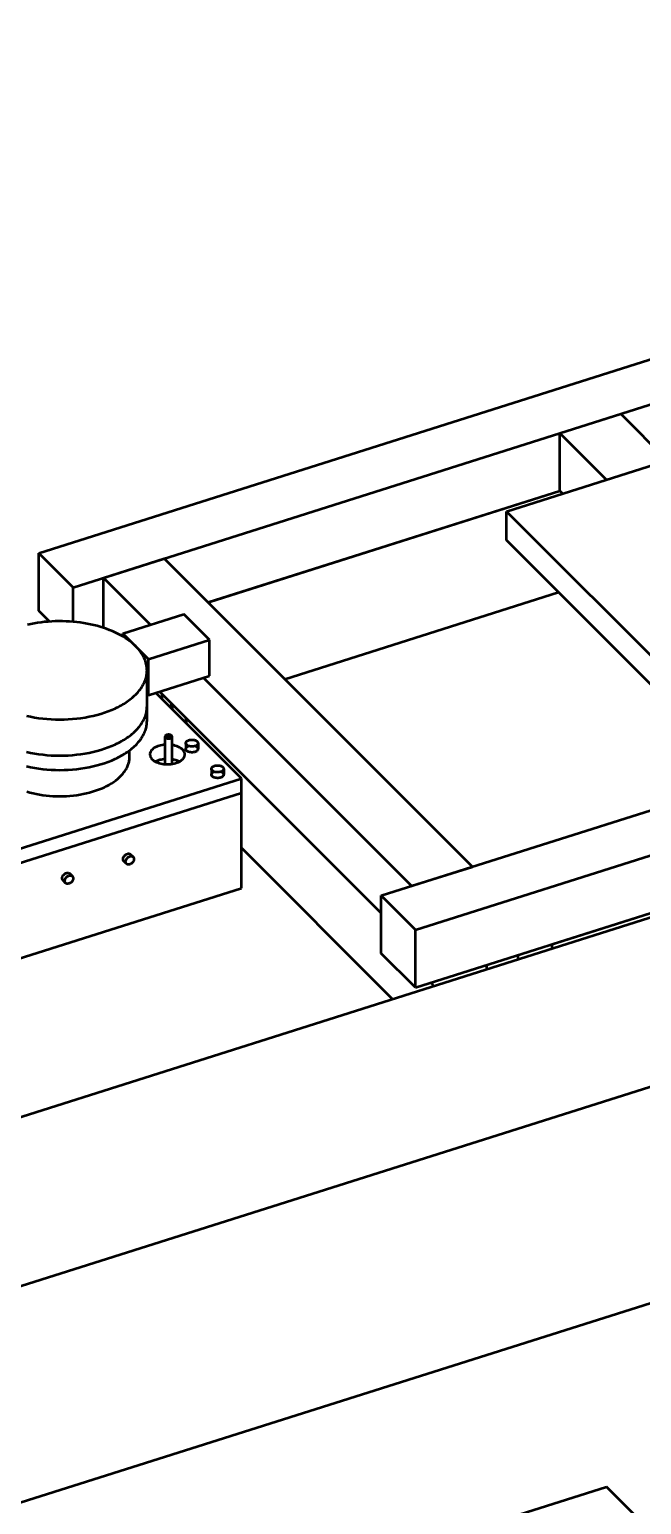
# Model space of a CAD drawing. Header units: millimetres. Extents: x 0 to 1800, y -680 to 297.
# Drawn here: x 324.63 to 330.96, y 106.48 to 121.73 of the extents above; entities that cross this region are included whole.
import ezdxf

# ---------------------------------------------------------------- set-up
doc = ezdxf.new("R2010")
doc.units = ezdxf.units.MM
doc.layers.add('OUTLINE', color=7, linetype='Continuous', lineweight=50)

# ---------------------------------------------------------------- blocks, each defined once
blk = doc.blocks.new('D-01_R03_1of1')
at = {"layer": 'OUTLINE'}
for p, q in [((319.74256, 108.96365), (380.16338, 128.09236)), ((319.74256, 107.21519), (381.49081, 126.76415)), ((297.95147, 98.0783), (381.49081, 124.52613)), ((324.73106, 116.31286), (335.42913, 119.69978)), ((325.08504, 115.95867), (333.4547, 118.60844)), ((330.11942, 117.55252), (330.74872, 117.75175)), ((331.23013, 117.27005), (330.74872, 117.75175)), ((329.56879, 116.74408), (332.71528, 117.74024)), ((330.60084, 117.07082), (330.11942, 117.55252)), ((330.11942, 116.95571), (330.11942, 117.55252)), ((326.48208, 115.80416), (330.11942, 116.95571)), ((326.50096, 115.81014), (330.11942, 116.95571)), ((330.14774, 116.92738), (330.11942, 116.95571)), ((331.33869, 114.97315), (329.56879, 116.74408)), ((329.56879, 116.44568), (329.56879, 116.74408)), ((331.33869, 114.67474), (329.56879, 116.44568)), ((325.08504, 115.95867), (324.73106, 116.31286)), ((324.73106, 115.71606), (324.73106, 116.31286)), ((325.39969, 116.05829), (326.02898, 116.25752)), ((329.21481, 113.06983), (326.02898, 116.25752)), ((328.27086, 112.77099), (338.96893, 116.1579)), ((325.08504, 115.60211), (325.08504, 115.95867)), ((325.8857, 115.57199), (325.39969, 116.05829)), ((325.39969, 115.53965), (325.39969, 116.05829)), ((326.50096, 115.78527), (326.50096, 115.81014)), ((327.27499, 115.01078), (330.10684, 115.90732)), ((328.62484, 112.4168), (339.32291, 115.80372)), ((324.84244, 115.6046), (324.73106, 115.71606)), ((325.60126, 115.48194), (326.23056, 115.68117)), ((326.49604, 115.41553), (326.23056, 115.68117)), ((325.86674, 115.2163), (325.60126, 115.48194)), ((325.60126, 115.45021), (325.60126, 115.48194)), ((325.86674, 115.2163), (326.49604, 115.41553)), ((326.49604, 115.04252), (326.49604, 115.41553)), ((325.86674, 114.84329), (325.86674, 115.2163)), ((328.62484, 111.82), (339.32291, 115.20691)), ((325.84991, 114.72708), (325.84991, 115.10008)), ((325.86674, 114.84329), (326.49604, 115.04252)), ((328.58551, 112.8706), (326.43437, 115.023)), ((325.86674, 114.84329), (325.84991, 114.86014)), ((326.82544, 113.9835), (325.94226, 114.8672)), ((328.27086, 112.58863), (325.98128, 114.87955)), ((326.00666, 114.81314), (326.00666, 114.85415)), ((325.84991, 114.57787), (325.84991, 114.72708)), ((326.11496, 114.6944), (326.11496, 114.74579)), ((330.04076, 112.26826), (337.90699, 114.75864)), ((326.03713, 114.13014), (326.03713, 114.41537)), ((326.10933, 114.13308), (326.10933, 114.41537)), ((325.6694, 114.20487), (325.6694, 114.27309)), ((326.25096, 114.34756), (326.25096, 114.28788)), ((326.37731, 114.34756), (326.37731, 114.28788)), ((326.16664, 114.16193), (326.16924, 114.16275)), ((326.17582, 114.15275), (326.16664, 114.16193)), ((326.16664, 114.14873), (326.16664, 114.16193)), ((326.51644, 114.08192), (326.51644, 114.02224)), ((326.6428, 114.08192), (326.6428, 114.02224)), ((324.30825, 113.18658), (326.82544, 113.9835)), ((326.82544, 113.8343), (326.82544, 113.9835)), ((324.30825, 113.03738), (326.82544, 113.8343)), ((326.82544, 112.84957), (326.82544, 113.8343)), ((325.70716, 113.17087), (325.68062, 113.19743)), ((328.38787, 111.70068), (326.82544, 113.26402)), ((325.63694, 113.10069), (325.61039, 113.12725)), ((328.58551, 112.8706), (329.21481, 113.06983)), ((325.00765, 112.90146), (324.9811, 112.92802)), ((325.07787, 112.97164), (325.05132, 112.9982)), ((324.30825, 112.05265), (326.82544, 112.84957)), ((328.62484, 112.4168), (328.27086, 112.77099)), ((328.27086, 112.17418), (328.27086, 112.77099)), ((328.62484, 111.82), (328.62484, 112.4168)), ((330.04076, 112.22397), (330.04076, 112.26826)), ((328.62484, 111.82), (328.27086, 112.17418)), ((329.68678, 112.1119), (329.68678, 112.1562)), ((329.36596, 112.01033), (329.36596, 112.05463)), ((326.66811, 105.4143), (330.60123, 106.65949)), ((333.25608, 104.00308), (330.60123, 106.65949))]:
    blk.add_line(p, q, dxfattribs=at)
for points in [[(325.734, 115.34912), (325.71516, 115.36709), (325.69503, 115.38461), (325.67364, 115.40165), (325.65102, 115.41819), (325.62721, 115.43418), (325.60226, 115.44962), (325.5762, 115.46446), (325.54908, 115.47869), (325.52095, 115.49228), (325.49185, 115.5052), (325.46182, 115.51745), (325.43093, 115.52899), (325.39923, 115.5398), (325.36676, 115.54988), (325.33359, 115.55919), (325.29976, 115.56773), (325.26534, 115.57548), (325.23038, 115.58243), (325.19494, 115.58857), (325.15909, 115.59388), (325.12288, 115.59835), (325.08637, 115.60199), (325.04963, 115.60478), (325.01271, 115.60672), (324.97569, 115.6078), (324.93862, 115.60803), (324.90156, 115.60739), (324.86458, 115.60591), (324.82774, 115.60357), (324.7911, 115.60038), (324.75473, 115.59634), (324.71868, 115.59147), (324.68301, 115.58577), (324.64779, 115.57925), (324.61308, 115.57192)], [(325.84991, 115.10008), (325.84944, 115.11634), (325.84806, 115.13259), (325.84575, 115.14881), (325.84251, 115.16497), (325.83836, 115.18107), (325.8333, 115.19708), (325.82732, 115.213), (325.82045, 115.2288), (325.81268, 115.24447), (325.80402, 115.25999), (325.79449, 115.27534), (325.78408, 115.29052), (325.77282, 115.3055), (325.76071, 115.32027), (325.74776, 115.33481), (325.734, 115.34912)], [(324.60199, 114.63078), (324.64332, 114.6218), (324.68539, 114.61398), (324.72808, 114.60733), (324.7713, 114.60187), (324.81495, 114.59761), (324.85891, 114.59456), (324.90309, 114.59272), (324.94738, 114.59211), (324.99166, 114.59272), (325.03584, 114.59456), (325.07981, 114.59761), (325.12345, 114.60187), (325.16667, 114.60733), (325.20937, 114.61398), (325.25143, 114.6218), (325.29276, 114.63078), (325.33326, 114.64088), (325.37283, 114.65209), (325.41137, 114.66438), (325.4488, 114.67772), (325.48501, 114.69207), (325.51994, 114.70741), (325.53689, 114.71544), (325.55348, 114.7237), (325.56971, 114.73218), (325.58556, 114.74089), (325.60103, 114.74981), (325.61611, 114.75895), (325.63078, 114.76829), (325.64504, 114.77783), (325.65888, 114.78756), (325.6723, 114.79748), (325.68527, 114.80759), (325.6978, 114.81787), (325.70988, 114.82832), (325.7215, 114.83893), (325.73266, 114.8497), (325.74334, 114.86062), (325.75354, 114.87169), (325.76325, 114.88289), (325.77248, 114.89423), (325.78121, 114.90569), (325.78943, 114.91726), (325.79715, 114.92895), (325.80435, 114.94074), (325.81104, 114.95262), (325.81721, 114.9646), (325.82286, 114.97665), (325.82798, 114.98878), (325.83257, 115.00098), (325.83662, 115.01324), (325.84014, 115.02554), (325.84312, 115.0379), (325.84556, 115.05029), (325.84746, 115.06271), (325.84882, 115.07515), (325.84964, 115.08761), (325.84991, 115.10008)], [(325.94658, 114.86288), (325.95439, 114.87104)], [(324.60199, 114.25777), (324.64332, 114.2488), (324.68539, 114.24098), (324.72808, 114.23433), (324.7713, 114.22887), (324.81495, 114.2246), (324.85891, 114.22155), (324.90309, 114.21972), (324.94738, 114.21911), (324.99166, 114.21972), (325.03584, 114.22155), (325.07981, 114.2246), (325.12345, 114.22887), (325.16667, 114.23433), (325.20937, 114.24098), (325.25143, 114.2488), (325.29276, 114.25777), (325.33326, 114.26788), (325.37283, 114.27909), (325.41137, 114.29138), (325.4488, 114.30471), (325.48501, 114.31907), (325.51994, 114.33441), (325.53689, 114.34244), (325.55348, 114.3507), (325.56971, 114.35918), (325.58556, 114.36789), (325.60103, 114.37681), (325.61611, 114.38594), (325.63078, 114.39528), (325.64504, 114.40482), (325.65888, 114.41456), (325.6723, 114.42448), (325.68527, 114.43458), (325.6978, 114.44486), (325.70988, 114.45531), (325.7215, 114.46593), (325.73266, 114.4767), (325.74334, 114.48762), (325.75354, 114.49869), (325.76325, 114.50989), (325.77248, 114.52123), (325.78121, 114.53268), (325.78943, 114.54426), (325.79715, 114.55595), (325.80435, 114.56774), (325.81104, 114.57962), (325.81721, 114.59159), (325.82286, 114.60365), (325.82798, 114.61578), (325.83257, 114.62798), (325.83662, 114.64023), (325.84014, 114.65254), (325.84312, 114.6649), (325.84556, 114.67729), (325.84746, 114.68971), (325.84882, 114.70215), (325.84964, 114.71461), (325.84991, 114.72708)], [(326.00632, 114.8031), (326.00666, 114.81314)], [(326.09027, 114.7191), (326.0948, 114.728), (326.09888, 114.73697), (326.10251, 114.746), (326.10568, 114.75508)], [(324.60199, 114.10857), (324.64332, 114.0996), (324.68539, 114.09178), (324.72808, 114.08513), (324.7713, 114.07967), (324.81495, 114.0754), (324.85891, 114.07235), (324.90309, 114.07052), (324.94738, 114.0699), (324.99166, 114.07052), (325.03584, 114.07235), (325.07981, 114.0754), (325.12345, 114.07967), (325.16667, 114.08513), (325.20937, 114.09178), (325.25143, 114.0996), (325.29276, 114.10857), (325.33326, 114.11868), (325.37283, 114.12989), (325.41137, 114.14217), (325.4488, 114.15551), (325.48501, 114.16987), (325.51994, 114.18521), (325.53689, 114.19324), (325.55348, 114.20149), (325.56971, 114.20998), (325.58556, 114.21869), (325.60103, 114.22761), (325.61611, 114.23674), (325.63078, 114.24608), (325.64504, 114.25562), (325.65888, 114.26536), (325.6723, 114.27528), (325.68527, 114.28538), (325.6978, 114.29566), (325.70988, 114.30611), (325.7215, 114.31673), (325.73266, 114.3275), (325.74334, 114.33842), (325.75354, 114.34949), (325.76325, 114.36069), (325.77248, 114.37202), (325.78121, 114.38348), (325.78943, 114.39506), (325.79715, 114.40674), (325.80435, 114.41853), (325.81104, 114.43042), (325.81721, 114.44239), (325.82286, 114.45445), (325.82798, 114.46658), (325.83257, 114.47877), (325.83662, 114.49103), (325.84014, 114.50334), (325.84312, 114.51569), (325.84556, 114.52808), (325.84746, 114.54051), (325.84882, 114.55295), (325.84964, 114.56541), (325.84991, 114.57787)], [(326.2593, 114.54997), (326.25843, 114.5653), (326.25653, 114.5806), (326.2536, 114.59584), (326.24965, 114.61102)], [(326.1047, 114.42533), (326.10138, 114.42809), (326.0973, 114.43051), (326.09257, 114.43253), (326.08733, 114.43408), (326.0817, 114.43512), (326.07584, 114.43563), (326.06992, 114.4356), (326.06408, 114.43502), (326.05849, 114.43392), (326.0533, 114.43231), (326.04865, 114.43025), (326.04465, 114.42778), (326.04143, 114.42498), (326.03906, 114.42193), (326.03762, 114.41869), (326.03713, 114.41537)], [(326.03713, 114.41537), (326.03782, 114.41141), (326.03988, 114.40759), (326.04321, 114.40408), (326.0477, 114.401), (326.05317, 114.39847), (326.05942, 114.3966), (326.06619, 114.39544), (326.07323, 114.39505), (326.08027, 114.39544), (326.08705, 114.3966), (326.09329, 114.39847), (326.09876, 114.401), (326.10325, 114.40408), (326.10658, 114.40759), (326.10864, 114.41141), (326.10933, 114.41537)], [(326.08896, 114.42035), (326.08527, 114.42294), (326.08028, 114.42472), (326.07454, 114.4255), (326.06866, 114.4252), (326.06327, 114.42384), (326.05894, 114.42158), (326.05733, 114.42018), (326.05615, 114.41865), (326.05542, 114.41703), (326.05518, 114.41537)], [(326.05518, 114.41537), (326.05553, 114.41339), (326.05655, 114.41148), (326.05822, 114.40972), (326.06047, 114.40819), (326.0632, 114.40692), (326.06632, 114.40598), (326.06971, 114.4054), (326.07323, 114.40521), (326.07675, 114.4054), (326.08014, 114.40598), (326.08326, 114.40692), (326.086, 114.40819), (326.08824, 114.40972), (326.08991, 114.41148), (326.09094, 114.41339), (326.09128, 114.41537)], [(326.09128, 114.41537), (326.09069, 114.41794), (326.08896, 114.42035)], [(326.10933, 114.41537), (326.10904, 114.41796), (326.10815, 114.42052), (326.1067, 114.42299), (326.1047, 114.42533)], [(326.03713, 114.33162), (326.02112, 114.33004), (326.00543, 114.32764), (325.99019, 114.32446), (325.97552, 114.32053), (325.96154, 114.31586), (325.94835, 114.31051), (325.93608, 114.30451), (325.92482, 114.29792), (325.91465, 114.29078), (325.90567, 114.28316), (325.89794, 114.27511), (325.89153, 114.2667), (325.88649, 114.258), (325.88286, 114.24909), (325.88067, 114.24002), (325.88013, 114.23546), (325.87994, 114.23088)], [(326.21777, 114.28069), (326.20836, 114.28912), (326.19752, 114.29698), (326.18537, 114.30422), (326.17202, 114.31074), (326.1576, 114.31651), (326.14224, 114.32145), (326.1261, 114.32552), (326.10933, 114.32868)], [(326.24095, 114.23088), (326.24058, 114.23738), (326.23948, 114.24386), (326.23763, 114.25028), (326.23506, 114.25663), (326.23178, 114.26286), (326.22779, 114.26897), (326.22311, 114.27492), (326.21777, 114.28069)], [(326.25096, 114.34756), (326.25126, 114.35105), (326.25217, 114.3545), (326.25368, 114.35789), (326.25577, 114.36117), (326.25842, 114.36433), (326.2616, 114.36732), (326.2653, 114.37012), (326.26946, 114.37271), (326.27406, 114.37505), (326.27904, 114.37713), (326.28435, 114.37892), (326.28996, 114.38042), (326.30181, 114.38244), (326.31413, 114.38312), (326.32646, 114.38244), (326.33831, 114.38042), (326.34392, 114.37892), (326.34923, 114.37713), (326.35421, 114.37505), (326.35881, 114.37271), (326.36297, 114.37012), (326.36666, 114.36732), (326.36985, 114.36433), (326.3725, 114.36117), (326.37459, 114.35789), (326.3761, 114.3545), (326.37701, 114.35105), (326.37731, 114.34756)], [(326.25907, 114.33013), (326.25557, 114.33423), (326.25302, 114.33855), (326.25148, 114.34302), (326.25096, 114.34756)], [(326.25096, 114.28788), (326.25145, 114.2923), (326.25291, 114.29664), (326.25531, 114.30086), (326.25863, 114.30487), (326.2628, 114.30861), (326.26777, 114.31204), (326.27346, 114.31509), (326.27978, 114.31772)], [(326.25907, 114.27045), (326.25557, 114.27455), (326.25302, 114.27887), (326.25148, 114.28334), (326.25096, 114.28788)], [(326.37731, 114.34756), (326.3771, 114.34465), (326.37646, 114.34175), (326.3754, 114.33889), (326.37393, 114.33609), (326.37206, 114.33336), (326.36979, 114.33074), (326.36415, 114.32584), (326.35716, 114.32153), (326.34901, 114.31792), (326.33993, 114.3151), (326.33014, 114.31317), (326.31993, 114.31216), (326.30956, 114.3121), (326.29931, 114.313), (326.28947, 114.31483), (326.28029, 114.31754), (326.27202, 114.32106), (326.26488, 114.3253), (326.25907, 114.33013)], [(326.37731, 114.28788), (326.3771, 114.28497), (326.37646, 114.28207), (326.3754, 114.27921), (326.37393, 114.27641), (326.37206, 114.27368), (326.36979, 114.27106), (326.36415, 114.26616), (326.35716, 114.26185), (326.34901, 114.25824), (326.33993, 114.25542), (326.33014, 114.25349), (326.31993, 114.25248), (326.30956, 114.25242), (326.29931, 114.25332), (326.28947, 114.25515), (326.28029, 114.25786), (326.27202, 114.26138), (326.26488, 114.26562), (326.25907, 114.27045)], [(326.34849, 114.31772), (326.35481, 114.31509), (326.3605, 114.31204), (326.36547, 114.30861), (326.36964, 114.30487), (326.37296, 114.30086), (326.37536, 114.29664), (326.37682, 114.2923), (326.37731, 114.28788)], [(324.60702, 113.84648), (324.63867, 113.83751), (324.67107, 113.82943), (324.70413, 113.82225), (324.73778, 113.81599), (324.77194, 113.81067), (324.80652, 113.8063), (324.84143, 113.80289), (324.87661, 113.80045), (324.91195, 113.79898), (324.94738, 113.7985), (324.98281, 113.79898), (325.01815, 113.80045), (325.05332, 113.80289), (325.08824, 113.8063), (325.12281, 113.81067), (325.15697, 113.81599), (325.19062, 113.82225), (325.22368, 113.82943), (325.25608, 113.83751), (325.28774, 113.84648), (325.31857, 113.85631), (325.34851, 113.86698), (325.37749, 113.87847), (325.40542, 113.89074), (325.43226, 113.90377), (325.45793, 113.91752), (325.48236, 113.93197), (325.50551, 113.94707), (325.52731, 113.96279), (325.54772, 113.9791), (325.56668, 113.99595), (325.58415, 114.01331), (325.59231, 114.02216), (325.60008, 114.03112), (325.60746, 114.04019), (325.61444, 114.04936), (325.62102, 114.05862), (325.62719, 114.06797), (325.63296, 114.0774), (325.63831, 114.08691), (325.64325, 114.09649), (325.64776, 114.10613), (325.65186, 114.11583), (325.65553, 114.12559), (325.65877, 114.1354), (325.66159, 114.14524), (325.66397, 114.15513), (325.66592, 114.16504), (325.66744, 114.17498), (325.66853, 114.18493), (325.66918, 114.1949), (325.6694, 114.20487)], [(325.87994, 114.23088), (325.88016, 114.2259), (325.88081, 114.22092), (325.8819, 114.21597), (325.88341, 114.21106), (325.88535, 114.2062), (325.88772, 114.20139), (325.89049, 114.19666), (325.89368, 114.192), (325.89727, 114.18744), (325.90126, 114.18299), (325.91036, 114.17444), (325.92092, 114.16643), (325.93281, 114.15904), (325.94594, 114.15235), (325.96016, 114.14641), (325.97536, 114.14128), (325.99137, 114.13702), (326.00805, 114.13366), (326.02523, 114.13124), (326.04276, 114.12978), (326.06045, 114.12929), (326.07814, 114.12978), (326.09566, 114.13124), (326.11285, 114.13366), (326.12953, 114.13702), (326.14554, 114.14128), (326.16073, 114.14641), (326.17496, 114.15235), (326.18809, 114.15904), (326.19998, 114.16643), (326.21053, 114.17444), (326.21964, 114.18299), (326.22362, 114.18744), (326.22721, 114.192), (326.2304, 114.19666), (326.23318, 114.20139), (326.23555, 114.2062), (326.23749, 114.21106), (326.239, 114.21597), (326.24009, 114.22092), (326.24074, 114.2259), (326.24095, 114.23088)], [(326.03713, 114.18242), (326.02342, 114.18111), (326.00992, 114.17921), (325.99673, 114.17673), (325.98392, 114.17369), (325.97155, 114.1701), (325.95972, 114.16599), (325.94849, 114.16137), (325.93792, 114.15628)], [(326.18298, 114.15628), (326.17495, 114.16022), (326.16653, 114.16388), (326.15773, 114.16726), (326.1486, 114.17034), (326.13916, 114.17311), (326.12945, 114.17556), (326.11949, 114.17769), (326.10933, 114.17948)], [(326.51644, 114.08192), (326.51675, 114.08541), (326.51766, 114.08886), (326.51916, 114.09225), (326.52125, 114.09553), (326.5239, 114.09869), (326.52709, 114.10168), (326.53078, 114.10448), (326.53495, 114.10707), (326.53954, 114.10941), (326.54452, 114.11149), (326.54984, 114.11328), (326.55544, 114.11478), (326.56729, 114.1168), (326.57962, 114.11748), (326.59195, 114.1168), (326.6038, 114.11478), (326.6094, 114.11328), (326.61472, 114.11149), (326.6197, 114.10941), (326.62429, 114.10707), (326.62846, 114.10448), (326.63215, 114.10168), (326.63534, 114.09869), (326.63799, 114.09553), (326.64008, 114.09225), (326.64158, 114.08886), (326.64249, 114.08541), (326.6428, 114.08192)], [(326.52456, 114.06449), (326.52105, 114.06859), (326.5185, 114.07291), (326.51696, 114.07738), (326.51644, 114.08192)], [(326.6428, 114.08192), (326.64258, 114.07901), (326.64195, 114.07611), (326.64089, 114.07325), (326.63942, 114.07045), (326.63754, 114.06772), (326.63527, 114.0651), (326.62963, 114.0602), (326.62265, 114.05589), (326.6145, 114.05228), (326.60541, 114.04946), (326.59563, 114.04753), (326.58542, 114.04652), (326.57505, 114.04646), (326.5648, 114.04736), (326.55495, 114.04919), (326.54577, 114.0519), (326.5375, 114.05542), (326.53036, 114.05966), (326.52456, 114.06449)], [(326.51644, 114.02224), (326.51693, 114.02666), (326.51839, 114.031), (326.5208, 114.03522), (326.52411, 114.03923), (326.52829, 114.04297), (326.53326, 114.0464), (326.53895, 114.04945), (326.54526, 114.05208)], [(326.52456, 114.00481), (326.52105, 114.00891), (326.5185, 114.01323), (326.51696, 114.0177), (326.51644, 114.02224)], [(326.6428, 114.02224), (326.64258, 114.01933), (326.64195, 114.01643), (326.64089, 114.01357), (326.63942, 114.01077), (326.63754, 114.00804), (326.63527, 114.00542), (326.62963, 114.00052), (326.62265, 113.99621), (326.6145, 113.9926), (326.60541, 113.98978), (326.59563, 113.98785), (326.58542, 113.98684), (326.57505, 113.98678), (326.5648, 113.98768), (326.55495, 113.98951), (326.54577, 113.99222), (326.5375, 113.99574), (326.53036, 113.99998), (326.52456, 114.00481)], [(326.61398, 114.05208), (326.62029, 114.04945), (326.62598, 114.0464), (326.63095, 114.04297), (326.63513, 114.03923), (326.63844, 114.03522), (326.64085, 114.031), (326.64231, 114.02666), (326.6428, 114.02224)], [(325.61039, 113.12725), (325.60727, 113.13104), (325.60486, 113.13542), (325.60321, 113.1403), (325.60236, 113.1456), (325.60232, 113.15121), (325.6031, 113.15703), (325.60466, 113.16295), (325.607, 113.16886), (325.61006, 113.17464), (325.61378, 113.1802), (325.6181, 113.18542), (325.62294, 113.19021), (325.6282, 113.19447), (325.63378, 113.19813), (325.63959, 113.20111), (325.64551, 113.20337)], [(325.63694, 113.10069), (325.63382, 113.10448), (325.63141, 113.10885), (325.62976, 113.11374), (325.62891, 113.11903), (325.62887, 113.12464), (325.62964, 113.13046), (325.63121, 113.13639), (325.63355, 113.14229), (325.63661, 113.14808), (325.64033, 113.15364), (325.64465, 113.15886), (325.64949, 113.16364), (325.65475, 113.1679), (325.66033, 113.17156), (325.66614, 113.17455), (325.67205, 113.17681)], [(325.70716, 113.17087), (325.70947, 113.16822), (325.71142, 113.16526), (325.71299, 113.16202), (325.71417, 113.15852), (325.71494, 113.1548), (325.71529, 113.1509), (325.71523, 113.14686), (325.71476, 113.14271), (325.71387, 113.13849), (325.71258, 113.13424), (325.7109, 113.13001), (325.70885, 113.12584), (325.7037, 113.11782), (325.69733, 113.11048), (325.69, 113.10412), (325.68197, 113.09898), (325.6778, 113.09693), (325.67357, 113.09525), (325.66932, 113.09397), (325.6651, 113.09308), (325.66095, 113.09261), (325.6569, 113.09255), (325.65301, 113.09291), (325.64929, 113.09368), (325.64579, 113.09486), (325.64255, 113.09643), (325.63959, 113.09838), (325.63694, 113.10069)], [(325.64551, 113.20337), (325.65061, 113.2047), (325.65565, 113.20544), (325.66055, 113.20558), (325.66523, 113.20511), (325.66964, 113.20404), (325.67371, 113.20239), (325.67739, 113.20017), (325.68062, 113.19743)], [(325.67205, 113.17681), (325.67716, 113.17814), (325.6822, 113.17888), (325.68709, 113.17901), (325.69178, 113.17854), (325.69619, 113.17747), (325.70026, 113.17582), (325.70393, 113.17361), (325.70716, 113.17087)], [(325.68062, 113.19743), (325.68376, 113.19361), (325.68618, 113.1892), (325.68782, 113.18427), (325.68866, 113.17892)], [(325.6289, 113.1192), (325.62355, 113.12004), (325.61863, 113.12168), (325.61421, 113.1241), (325.61039, 113.12725)], [(324.9811, 112.92802), (324.97797, 112.93181), (324.97556, 112.93619), (324.97392, 112.94107), (324.97307, 112.94637), (324.97303, 112.95198), (324.9738, 112.9578), (324.97536, 112.96372), (324.9777, 112.96963), (324.98076, 112.97541), (324.98448, 112.98097), (324.98881, 112.98619), (324.99364, 112.99098), (324.9989, 112.99524), (325.00449, 112.9989), (325.01029, 113.00188), (325.01621, 113.00414)], [(324.9996, 112.91997), (324.99426, 112.92081), (324.98933, 112.92245), (324.98491, 112.92487), (324.9811, 112.92802)], [(325.00765, 112.90146), (325.00452, 112.90525), (325.00211, 112.90962), (325.00046, 112.91451), (324.99961, 112.9198), (324.99957, 112.92541), (325.00035, 112.93123), (325.00191, 112.93715), (325.00425, 112.94306), (325.00731, 112.94885), (325.01103, 112.95441), (325.01535, 112.95963), (325.02019, 112.96441), (325.02545, 112.96867), (325.03103, 112.97233), (325.03684, 112.97532), (325.04276, 112.97758)], [(325.07787, 112.97164), (325.08017, 112.96899), (325.08212, 112.96603), (325.08369, 112.96278), (325.08487, 112.95929), (325.08564, 112.95557), (325.08599, 112.95167), (325.08593, 112.94763), (325.08546, 112.94348), (325.08457, 112.93926), (325.08328, 112.93501), (325.0816, 112.93078), (325.07955, 112.92661), (325.0744, 112.91859), (325.06803, 112.91125), (325.0607, 112.90489), (325.05267, 112.89975), (325.0485, 112.8977), (325.04427, 112.89602), (325.04002, 112.89473), (325.0358, 112.89385), (325.03165, 112.89338), (325.02761, 112.89332), (325.02371, 112.89368), (325.01999, 112.89445), (325.0165, 112.89563), (325.01325, 112.8972), (325.01029, 112.89915), (325.00765, 112.90146)], [(325.01621, 113.00414), (325.02132, 113.00547), (325.02635, 113.00621), (325.03125, 113.00635), (325.03593, 113.00588), (325.04034, 113.00481), (325.04441, 113.00316), (325.04809, 113.00094), (325.05132, 112.9982)], [(325.04276, 112.97758), (325.04786, 112.97891), (325.0529, 112.97965), (325.0578, 112.97978), (325.06248, 112.97931), (325.06689, 112.97824), (325.07096, 112.97659), (325.07464, 112.97438), (325.07787, 112.97164)], [(325.05132, 112.9982), (325.05447, 112.99438), (325.05688, 112.98997), (325.05853, 112.98504), (325.05936, 112.97969)], [(328.79179, 111.87285), (328.79505, 111.86307), (328.79937, 111.85343), (328.80472, 111.84395), (328.8111, 111.83467)]]:
    blk.add_lwpolyline(points, dxfattribs=at)

msp = doc.modelspace()

# ---------------------------------------------------------------- block references
msp.add_blockref('D-01_R03_1of1', (0, 0))

doc.saveas('drawing.dxf')
